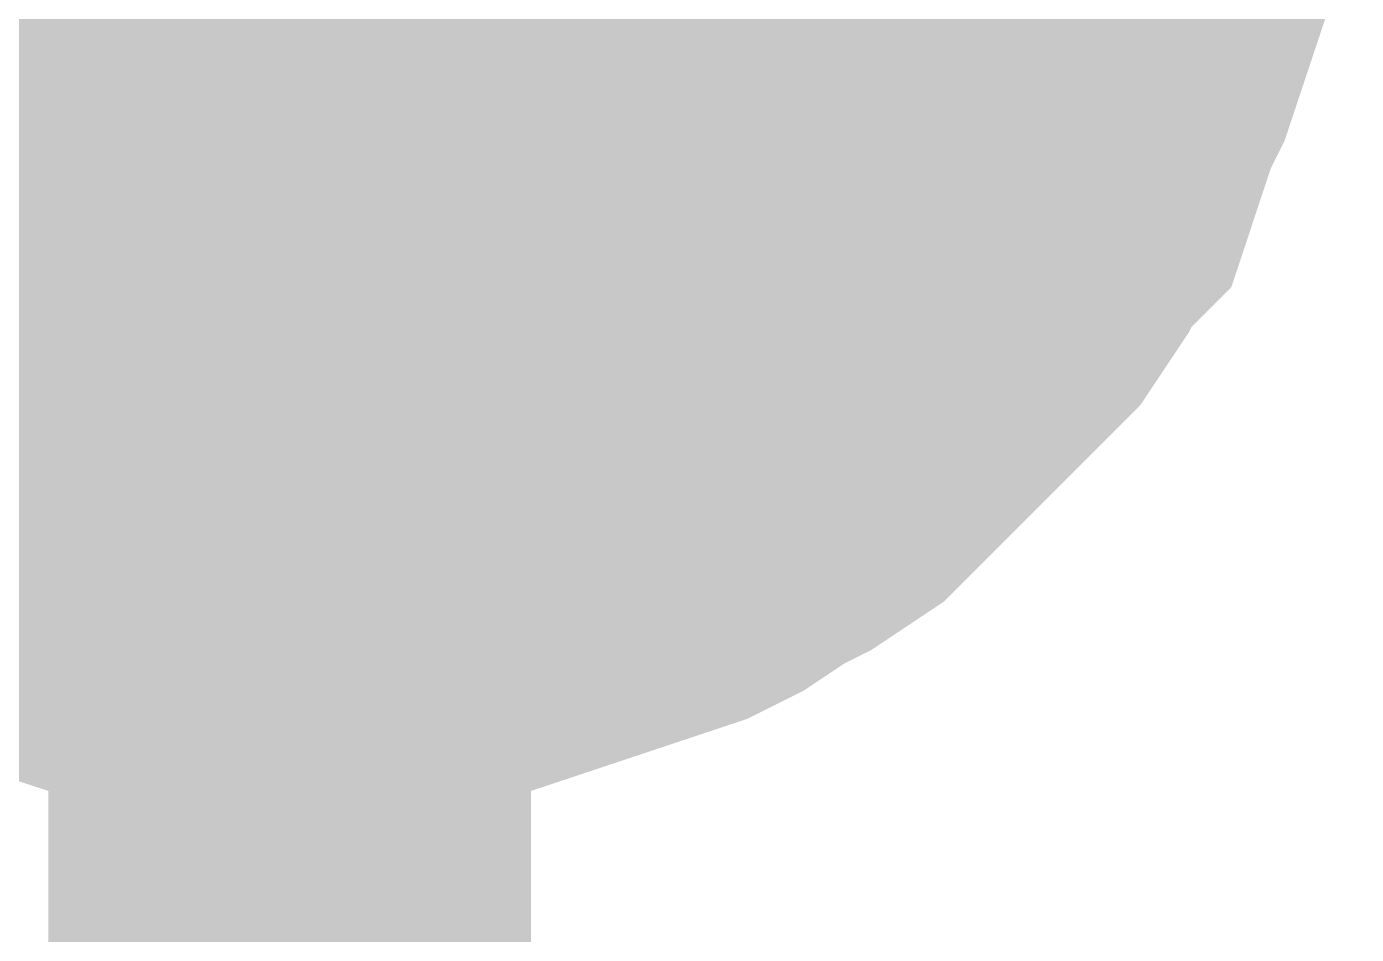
# Model space of a CAD drawing. Header units: inches. Extents: x 0 to 431, y 0 to 297.
# Drawn here: x 87.06 to 87.886, y 95.726 to 96.29 of the extents above; entities that cross this region are included whole.
import ezdxf

# ---------------------------------------------------------------- set-up
doc = ezdxf.new("R2010")
doc.units = ezdxf.units.IN
doc.layers.add('Sheet', color=255, linetype='Continuous')

msp = doc.modelspace()

# ---------------------------------------------------------------- linework, layer by layer
at = {"layer": 'Sheet'}
for points in [[(87.22337, 93.91544, 0.29972, 0.29972, 0), (87.22337, 96.45279, 0.29972, 0.29972, 0), (87.22337, 98.99853, 0.29972, 0.29972, 0)], [(87.73586, 96.45279, 0.29972, 0.29972, 0), (87.73586, 96.42758, 0.29972, 0.29972, 0), (87.73586, 96.40237, 0.29972, 0.29972, 0), (87.72746, 96.37717, 0.29972, 0.29972, 0), (87.72746, 96.35196, 0.29972, 0.29972, 0), (87.71905, 96.32676, 0.29972, 0.29972, 0), (87.71065, 96.30155, 0.29972, 0.29972, 0), (87.70225, 96.27635, 0.29972, 0.29972, 0), (87.69385, 96.25954, 0.29972, 0.29972, 0), (87.68545, 96.23434, 0.29972, 0.29972, 0), (87.67705, 96.20913, 0.29972, 0.29972, 0), (87.66025, 96.19233, 0.29972, 0.29972, 0), (87.65184, 96.17553, 0.29972, 0.29972, 0), (87.63504, 96.15032, 0.29972, 0.29972, 0), (87.61824, 96.13352, 0.29972, 0.29972, 0), (87.60144, 96.11671, 0.29972, 0.29972, 0), (87.58463, 96.09991, 0.29972, 0.29972, 0), (87.56783, 96.08311, 0.29972, 0.29972, 0), (87.55103, 96.0663, 0.29972, 0.29972, 0), (87.53422, 96.0495, 0.29972, 0.29972, 0), (87.50902, 96.03269, 0.29972, 0.29972, 0), (87.49222, 96.02429, 0.29972, 0.29972, 0), (87.46701, 96.00749, 0.29972, 0.29972, 0), (87.45021, 95.99909, 0.29972, 0.29972, 0), (87.42501, 95.99069, 0.29972, 0.29972, 0), (87.3998, 95.98228, 0.29972, 0.29972, 0), (87.3746, 95.97388, 0.29972, 0.29972, 0), (87.34939, 95.96548, 0.29972, 0.29972, 0), (87.32419, 95.95708, 0.29972, 0.29972, 0), (87.29898, 95.95708, 0.29972, 0.29972, 0), (87.27378, 95.94868, 0.29972, 0.29972, 0), (87.24858, 95.94868, 0.29972, 0.29972, 0), (87.22337, 95.94868, 0.29972, 0.29972, 0)], [(87.73586, 96.45279, 0.29972, 0.29972, 0), (87.73586, 96.42758, 0.29972, 0.29972, 0), (87.73586, 96.40237, 0.29972, 0.29972, 0), (87.72746, 96.37717, 0.29972, 0.29972, 0), (87.72746, 96.35196, 0.29972, 0.29972, 0), (87.71905, 96.32676, 0.29972, 0.29972, 0), (87.71065, 96.30155, 0.29972, 0.29972, 0), (87.70225, 96.27635, 0.29972, 0.29972, 0), (87.69385, 96.25954, 0.29972, 0.29972, 0), (87.68545, 96.23434, 0.29972, 0.29972, 0), (87.67705, 96.20913, 0.29972, 0.29972, 0), (87.66025, 96.19233, 0.29972, 0.29972, 0), (87.65184, 96.17553, 0.29972, 0.29972, 0), (87.63504, 96.15032, 0.29972, 0.29972, 0), (87.61824, 96.13352, 0.29972, 0.29972, 0), (87.60144, 96.11671, 0.29972, 0.29972, 0), (87.58463, 96.09991, 0.29972, 0.29972, 0), (87.56783, 96.08311, 0.29972, 0.29972, 0), (87.55103, 96.0663, 0.29972, 0.29972, 0), (87.53422, 96.0495, 0.29972, 0.29972, 0), (87.50902, 96.03269, 0.29972, 0.29972, 0), (87.49222, 96.02429, 0.29972, 0.29972, 0), (87.46701, 96.00749, 0.29972, 0.29972, 0), (87.45021, 95.99909, 0.29972, 0.29972, 0), (87.42501, 95.99069, 0.29972, 0.29972, 0), (87.3998, 95.98228, 0.29972, 0.29972, 0), (87.3746, 95.97388, 0.29972, 0.29972, 0), (87.34939, 95.96548, 0.29972, 0.29972, 0), (87.32419, 95.95708, 0.29972, 0.29972, 0), (87.29898, 95.95708, 0.29972, 0.29972, 0), (87.27378, 95.94868, 0.29972, 0.29972, 0), (87.24858, 95.94868, 0.29972, 0.29972, 0), (87.22337, 95.94868, 0.29972, 0.29972, 0)], [(87.73586, 96.45279, 0.29972, 0.29972, 0), (87.73586, 96.42758, 0.29972, 0.29972, 0), (87.73586, 96.40237, 0.29972, 0.29972, 0), (87.72746, 96.37717, 0.29972, 0.29972, 0), (87.72746, 96.35196, 0.29972, 0.29972, 0), (87.71905, 96.32676, 0.29972, 0.29972, 0), (87.71065, 96.30155, 0.29972, 0.29972, 0), (87.70225, 96.27635, 0.29972, 0.29972, 0), (87.69385, 96.25954, 0.29972, 0.29972, 0), (87.68545, 96.23434, 0.29972, 0.29972, 0), (87.67705, 96.20913, 0.29972, 0.29972, 0), (87.66025, 96.19233, 0.29972, 0.29972, 0), (87.65184, 96.17553, 0.29972, 0.29972, 0), (87.63504, 96.15032, 0.29972, 0.29972, 0), (87.61824, 96.13352, 0.29972, 0.29972, 0), (87.60144, 96.11671, 0.29972, 0.29972, 0), (87.58463, 96.09991, 0.29972, 0.29972, 0), (87.56783, 96.08311, 0.29972, 0.29972, 0), (87.55103, 96.0663, 0.29972, 0.29972, 0), (87.53422, 96.0495, 0.29972, 0.29972, 0), (87.50902, 96.03269, 0.29972, 0.29972, 0), (87.49222, 96.02429, 0.29972, 0.29972, 0), (87.46701, 96.00749, 0.29972, 0.29972, 0), (87.45021, 95.99909, 0.29972, 0.29972, 0), (87.42501, 95.99069, 0.29972, 0.29972, 0), (87.3998, 95.98228, 0.29972, 0.29972, 0), (87.3746, 95.97388, 0.29972, 0.29972, 0), (87.34939, 95.96548, 0.29972, 0.29972, 0), (87.32419, 95.95708, 0.29972, 0.29972, 0), (87.29898, 95.95708, 0.29972, 0.29972, 0), (87.27378, 95.94868, 0.29972, 0.29972, 0), (87.24858, 95.94868, 0.29972, 0.29972, 0), (87.22337, 95.94868, 0.29972, 0.29972, 0)], [(87.73586, 96.45279, 0.29972, 0.29972, 0), (87.73586, 96.42758, 0.29972, 0.29972, 0), (87.73586, 96.40237, 0.29972, 0.29972, 0), (87.72746, 96.37717, 0.29972, 0.29972, 0), (87.72746, 96.35196, 0.29972, 0.29972, 0), (87.71905, 96.32676, 0.29972, 0.29972, 0), (87.71065, 96.30155, 0.29972, 0.29972, 0), (87.70225, 96.27635, 0.29972, 0.29972, 0), (87.69385, 96.25954, 0.29972, 0.29972, 0), (87.68545, 96.23434, 0.29972, 0.29972, 0), (87.67705, 96.20913, 0.29972, 0.29972, 0), (87.66025, 96.19233, 0.29972, 0.29972, 0), (87.65184, 96.17553, 0.29972, 0.29972, 0), (87.63504, 96.15032, 0.29972, 0.29972, 0), (87.61824, 96.13352, 0.29972, 0.29972, 0), (87.60144, 96.11671, 0.29972, 0.29972, 0), (87.58463, 96.09991, 0.29972, 0.29972, 0), (87.56783, 96.08311, 0.29972, 0.29972, 0), (87.55103, 96.0663, 0.29972, 0.29972, 0), (87.53422, 96.0495, 0.29972, 0.29972, 0), (87.50902, 96.03269, 0.29972, 0.29972, 0), (87.49222, 96.02429, 0.29972, 0.29972, 0), (87.46701, 96.00749, 0.29972, 0.29972, 0), (87.45021, 95.99909, 0.29972, 0.29972, 0), (87.42501, 95.99069, 0.29972, 0.29972, 0), (87.3998, 95.98228, 0.29972, 0.29972, 0), (87.3746, 95.97388, 0.29972, 0.29972, 0), (87.34939, 95.96548, 0.29972, 0.29972, 0), (87.32419, 95.95708, 0.29972, 0.29972, 0), (87.29898, 95.95708, 0.29972, 0.29972, 0), (87.27378, 95.94868, 0.29972, 0.29972, 0), (87.24858, 95.94868, 0.29972, 0.29972, 0), (87.22337, 95.94868, 0.29972, 0.29972, 0)], [(87.73586, 96.45279, 0.29972, 0.29972, 0), (87.73586, 96.42758, 0.29972, 0.29972, 0), (87.73586, 96.40237, 0.29972, 0.29972, 0), (87.72746, 96.37717, 0.29972, 0.29972, 0), (87.72746, 96.35196, 0.29972, 0.29972, 0), (87.71905, 96.32676, 0.29972, 0.29972, 0), (87.71065, 96.30155, 0.29972, 0.29972, 0), (87.70225, 96.27635, 0.29972, 0.29972, 0), (87.69385, 96.25954, 0.29972, 0.29972, 0), (87.68545, 96.23434, 0.29972, 0.29972, 0), (87.67705, 96.20913, 0.29972, 0.29972, 0), (87.66025, 96.19233, 0.29972, 0.29972, 0), (87.65184, 96.17553, 0.29972, 0.29972, 0), (87.63504, 96.15032, 0.29972, 0.29972, 0), (87.61824, 96.13352, 0.29972, 0.29972, 0), (87.60144, 96.11671, 0.29972, 0.29972, 0), (87.58463, 96.09991, 0.29972, 0.29972, 0), (87.56783, 96.08311, 0.29972, 0.29972, 0), (87.55103, 96.0663, 0.29972, 0.29972, 0), (87.53422, 96.0495, 0.29972, 0.29972, 0), (87.50902, 96.03269, 0.29972, 0.29972, 0), (87.49222, 96.02429, 0.29972, 0.29972, 0), (87.46701, 96.00749, 0.29972, 0.29972, 0), (87.45021, 95.99909, 0.29972, 0.29972, 0), (87.42501, 95.99069, 0.29972, 0.29972, 0), (87.3998, 95.98228, 0.29972, 0.29972, 0), (87.3746, 95.97388, 0.29972, 0.29972, 0), (87.34939, 95.96548, 0.29972, 0.29972, 0), (87.32419, 95.95708, 0.29972, 0.29972, 0), (87.29898, 95.95708, 0.29972, 0.29972, 0), (87.27378, 95.94868, 0.29972, 0.29972, 0), (87.24858, 95.94868, 0.29972, 0.29972, 0), (87.22337, 95.94868, 0.29972, 0.29972, 0)], [(87.72746, 96.35196, 0.09906, 0.09906, 0), (87.71905, 96.32676, 0.09906, 0.09906, 0), (87.71065, 96.30155, 0.09906, 0.09906, 0), (87.70225, 96.27635, 0.09906, 0.09906, 0), (87.69385, 96.25954, 0.09906, 0.09906, 0), (87.68545, 96.23434, 0.09906, 0.09906, 0), (87.67705, 96.20913, 0.09906, 0.09906, 0), (87.66025, 96.19233, 0.09906, 0.09906, 0), (87.65184, 96.17553, 0.09906, 0.09906, 0), (87.63504, 96.15032, 0.09906, 0.09906, 0), (87.61824, 96.13352, 0.09906, 0.09906, 0), (87.60144, 96.11671, 0.09906, 0.09906, 0), (87.58463, 96.09991, 0.09906, 0.09906, 0), (87.56783, 96.08311, 0.09906, 0.09906, 0), (87.55103, 96.0663, 0.09906, 0.09906, 0), (87.53422, 96.0495, 0.09906, 0.09906, 0), (87.50902, 96.03269, 0.09906, 0.09906, 0), (87.49222, 96.02429, 0.09906, 0.09906, 0), (87.46701, 96.00749, 0.09906, 0.09906, 0), (87.45021, 95.99909, 0.09906, 0.09906, 0), (87.42501, 95.99069, 0.09906, 0.09906, 0), (87.3998, 95.98228, 0.09906, 0.09906, 0), (87.3746, 95.97388, 0.09906, 0.09906, 0), (87.34939, 95.96548, 0.09906, 0.09906, 0), (87.32419, 95.95708, 0.09906, 0.09906, 0), (87.29898, 95.95708, 0.09906, 0.09906, 0), (87.27378, 95.94868, 0.09906, 0.09906, 0), (87.24858, 95.94868, 0.09906, 0.09906, 0), (87.22337, 95.94868, 0.09906, 0.09906, 0)], [(87.72746, 96.35196, 0.09906, 0.09906, 0), (87.71905, 96.32676, 0.09906, 0.09906, 0), (87.71065, 96.30155, 0.09906, 0.09906, 0), (87.70225, 96.27635, 0.09906, 0.09906, 0), (87.69385, 96.25954, 0.09906, 0.09906, 0), (87.68545, 96.23434, 0.09906, 0.09906, 0), (87.67705, 96.20913, 0.09906, 0.09906, 0), (87.66025, 96.19233, 0.09906, 0.09906, 0), (87.65184, 96.17553, 0.09906, 0.09906, 0), (87.63504, 96.15032, 0.09906, 0.09906, 0), (87.61824, 96.13352, 0.09906, 0.09906, 0), (87.60144, 96.11671, 0.09906, 0.09906, 0), (87.58463, 96.09991, 0.09906, 0.09906, 0), (87.56783, 96.08311, 0.09906, 0.09906, 0), (87.55103, 96.0663, 0.09906, 0.09906, 0), (87.53422, 96.0495, 0.09906, 0.09906, 0), (87.50902, 96.03269, 0.09906, 0.09906, 0), (87.49222, 96.02429, 0.09906, 0.09906, 0), (87.46701, 96.00749, 0.09906, 0.09906, 0), (87.45021, 95.99909, 0.09906, 0.09906, 0), (87.42501, 95.99069, 0.09906, 0.09906, 0), (87.3998, 95.98228, 0.09906, 0.09906, 0), (87.3746, 95.97388, 0.09906, 0.09906, 0), (87.34939, 95.96548, 0.09906, 0.09906, 0), (87.32419, 95.95708, 0.09906, 0.09906, 0), (87.29898, 95.95708, 0.09906, 0.09906, 0), (87.27378, 95.94868, 0.09906, 0.09906, 0), (87.24858, 95.94868, 0.09906, 0.09906, 0), (87.22337, 95.94868, 0.09906, 0.09906, 0)], [(87.72746, 96.35196, 0.09906, 0.09906, 0), (87.71905, 96.32676, 0.09906, 0.09906, 0), (87.71065, 96.30155, 0.09906, 0.09906, 0), (87.70225, 96.27635, 0.09906, 0.09906, 0), (87.69385, 96.25954, 0.09906, 0.09906, 0), (87.68545, 96.23434, 0.09906, 0.09906, 0), (87.67705, 96.20913, 0.09906, 0.09906, 0), (87.66025, 96.19233, 0.09906, 0.09906, 0), (87.65184, 96.17553, 0.09906, 0.09906, 0), (87.63504, 96.15032, 0.09906, 0.09906, 0), (87.61824, 96.13352, 0.09906, 0.09906, 0), (87.60144, 96.11671, 0.09906, 0.09906, 0), (87.58463, 96.09991, 0.09906, 0.09906, 0), (87.56783, 96.08311, 0.09906, 0.09906, 0), (87.55103, 96.0663, 0.09906, 0.09906, 0), (87.53422, 96.0495, 0.09906, 0.09906, 0), (87.50902, 96.03269, 0.09906, 0.09906, 0), (87.49222, 96.02429, 0.09906, 0.09906, 0), (87.46701, 96.00749, 0.09906, 0.09906, 0), (87.45021, 95.99909, 0.09906, 0.09906, 0), (87.42501, 95.99069, 0.09906, 0.09906, 0), (87.3998, 95.98228, 0.09906, 0.09906, 0), (87.3746, 95.97388, 0.09906, 0.09906, 0), (87.34939, 95.96548, 0.09906, 0.09906, 0), (87.32419, 95.95708, 0.09906, 0.09906, 0), (87.29898, 95.95708, 0.09906, 0.09906, 0), (87.27378, 95.94868, 0.09906, 0.09906, 0), (87.24858, 95.94868, 0.09906, 0.09906, 0), (87.22337, 95.94868, 0.09906, 0.09906, 0)], [(87.72746, 96.35196, 0.09906, 0.09906, 0), (87.71905, 96.32676, 0.09906, 0.09906, 0), (87.71065, 96.30155, 0.09906, 0.09906, 0), (87.70225, 96.27635, 0.09906, 0.09906, 0), (87.69385, 96.25954, 0.09906, 0.09906, 0), (87.68545, 96.23434, 0.09906, 0.09906, 0), (87.67705, 96.20913, 0.09906, 0.09906, 0), (87.66025, 96.19233, 0.09906, 0.09906, 0), (87.65184, 96.17553, 0.09906, 0.09906, 0), (87.63504, 96.15032, 0.09906, 0.09906, 0), (87.61824, 96.13352, 0.09906, 0.09906, 0), (87.60144, 96.11671, 0.09906, 0.09906, 0), (87.58463, 96.09991, 0.09906, 0.09906, 0), (87.56783, 96.08311, 0.09906, 0.09906, 0), (87.55103, 96.0663, 0.09906, 0.09906, 0), (87.53422, 96.0495, 0.09906, 0.09906, 0), (87.50902, 96.03269, 0.09906, 0.09906, 0), (87.49222, 96.02429, 0.09906, 0.09906, 0), (87.46701, 96.00749, 0.09906, 0.09906, 0), (87.45021, 95.99909, 0.09906, 0.09906, 0), (87.42501, 95.99069, 0.09906, 0.09906, 0), (87.3998, 95.98228, 0.09906, 0.09906, 0), (87.3746, 95.97388, 0.09906, 0.09906, 0), (87.34939, 95.96548, 0.09906, 0.09906, 0), (87.32419, 95.95708, 0.09906, 0.09906, 0), (87.29898, 95.95708, 0.09906, 0.09906, 0), (87.27378, 95.94868, 0.09906, 0.09906, 0), (87.24858, 95.94868, 0.09906, 0.09906, 0), (87.22337, 95.94868, 0.09906, 0.09906, 0)], [(87.72746, 96.35196, 0.09906, 0.09906, 0), (87.71905, 96.32676, 0.09906, 0.09906, 0), (87.71065, 96.30155, 0.09906, 0.09906, 0), (87.70225, 96.27635, 0.09906, 0.09906, 0), (87.69385, 96.25954, 0.09906, 0.09906, 0), (87.68545, 96.23434, 0.09906, 0.09906, 0), (87.67705, 96.20913, 0.09906, 0.09906, 0), (87.66025, 96.19233, 0.09906, 0.09906, 0), (87.65184, 96.17553, 0.09906, 0.09906, 0), (87.63504, 96.15032, 0.09906, 0.09906, 0), (87.61824, 96.13352, 0.09906, 0.09906, 0), (87.60144, 96.11671, 0.09906, 0.09906, 0), (87.58463, 96.09991, 0.09906, 0.09906, 0), (87.56783, 96.08311, 0.09906, 0.09906, 0), (87.55103, 96.0663, 0.09906, 0.09906, 0), (87.53422, 96.0495, 0.09906, 0.09906, 0), (87.50902, 96.03269, 0.09906, 0.09906, 0), (87.49222, 96.02429, 0.09906, 0.09906, 0), (87.46701, 96.00749, 0.09906, 0.09906, 0), (87.45021, 95.99909, 0.09906, 0.09906, 0), (87.42501, 95.99069, 0.09906, 0.09906, 0), (87.3998, 95.98228, 0.09906, 0.09906, 0), (87.3746, 95.97388, 0.09906, 0.09906, 0), (87.34939, 95.96548, 0.09906, 0.09906, 0), (87.32419, 95.95708, 0.09906, 0.09906, 0), (87.29898, 95.95708, 0.09906, 0.09906, 0), (87.27378, 95.94868, 0.09906, 0.09906, 0), (87.24858, 95.94868, 0.09906, 0.09906, 0), (87.22337, 95.94868, 0.09906, 0.09906, 0)], [(87.22337, 95.94868, 0.29972, 0.29972, 0), (87.19817, 95.94868, 0.29972, 0.29972, 0), (87.17296, 95.94868, 0.29972, 0.29972, 0), (87.14776, 95.95708, 0.29972, 0.29972, 0), (87.12256, 95.95708, 0.29972, 0.29972, 0), (87.09735, 95.96548, 0.29972, 0.29972, 0), (87.07215, 95.97388, 0.29972, 0.29972, 0), (87.04694, 95.98228, 0.29972, 0.29972, 0), (87.03014, 95.99069, 0.29972, 0.29972, 0), (87.00494, 95.99909, 0.29972, 0.29972, 0), (86.97973, 96.00749, 0.29972, 0.29972, 0), (86.96293, 96.02429, 0.29972, 0.29972, 0), (86.94613, 96.03269, 0.29972, 0.29972, 0), (86.92092, 96.0495, 0.29972, 0.29972, 0), (86.90412, 96.0663, 0.29972, 0.29972, 0)], [(87.22337, 95.94868, 0.29972, 0.29972, 0), (87.19817, 95.94868, 0.29972, 0.29972, 0), (87.17296, 95.94868, 0.29972, 0.29972, 0), (87.14776, 95.95708, 0.29972, 0.29972, 0), (87.12256, 95.95708, 0.29972, 0.29972, 0), (87.09735, 95.96548, 0.29972, 0.29972, 0), (87.07215, 95.97388, 0.29972, 0.29972, 0), (87.04694, 95.98228, 0.29972, 0.29972, 0), (87.03014, 95.99069, 0.29972, 0.29972, 0), (87.00494, 95.99909, 0.29972, 0.29972, 0), (86.97973, 96.00749, 0.29972, 0.29972, 0), (86.96293, 96.02429, 0.29972, 0.29972, 0), (86.94613, 96.03269, 0.29972, 0.29972, 0), (86.92092, 96.0495, 0.29972, 0.29972, 0), (86.90412, 96.0663, 0.29972, 0.29972, 0)], [(87.22337, 95.94868, 0.29972, 0.29972, 0), (87.19817, 95.94868, 0.29972, 0.29972, 0), (87.17296, 95.94868, 0.29972, 0.29972, 0), (87.14776, 95.95708, 0.29972, 0.29972, 0), (87.12256, 95.95708, 0.29972, 0.29972, 0), (87.09735, 95.96548, 0.29972, 0.29972, 0), (87.07215, 95.97388, 0.29972, 0.29972, 0), (87.04694, 95.98228, 0.29972, 0.29972, 0), (87.03014, 95.99069, 0.29972, 0.29972, 0), (87.00494, 95.99909, 0.29972, 0.29972, 0), (86.97973, 96.00749, 0.29972, 0.29972, 0), (86.96293, 96.02429, 0.29972, 0.29972, 0), (86.94613, 96.03269, 0.29972, 0.29972, 0), (86.92092, 96.0495, 0.29972, 0.29972, 0), (86.90412, 96.0663, 0.29972, 0.29972, 0)], [(87.22337, 95.94868, 0.29972, 0.29972, 0), (87.19817, 95.94868, 0.29972, 0.29972, 0), (87.17296, 95.94868, 0.29972, 0.29972, 0), (87.14776, 95.95708, 0.29972, 0.29972, 0), (87.12256, 95.95708, 0.29972, 0.29972, 0), (87.09735, 95.96548, 0.29972, 0.29972, 0), (87.07215, 95.97388, 0.29972, 0.29972, 0), (87.04694, 95.98228, 0.29972, 0.29972, 0), (87.03014, 95.99069, 0.29972, 0.29972, 0), (87.00494, 95.99909, 0.29972, 0.29972, 0), (86.97973, 96.00749, 0.29972, 0.29972, 0), (86.96293, 96.02429, 0.29972, 0.29972, 0), (86.94613, 96.03269, 0.29972, 0.29972, 0), (86.92092, 96.0495, 0.29972, 0.29972, 0), (86.90412, 96.0663, 0.29972, 0.29972, 0)], [(87.22337, 95.94868, 0.29972, 0.29972, 0), (87.19817, 95.94868, 0.29972, 0.29972, 0), (87.17296, 95.94868, 0.29972, 0.29972, 0), (87.14776, 95.95708, 0.29972, 0.29972, 0), (87.12256, 95.95708, 0.29972, 0.29972, 0), (87.09735, 95.96548, 0.29972, 0.29972, 0), (87.07215, 95.97388, 0.29972, 0.29972, 0), (87.04694, 95.98228, 0.29972, 0.29972, 0), (87.03014, 95.99069, 0.29972, 0.29972, 0), (87.00494, 95.99909, 0.29972, 0.29972, 0), (86.97973, 96.00749, 0.29972, 0.29972, 0), (86.96293, 96.02429, 0.29972, 0.29972, 0), (86.94613, 96.03269, 0.29972, 0.29972, 0), (86.92092, 96.0495, 0.29972, 0.29972, 0), (86.90412, 96.0663, 0.29972, 0.29972, 0)], [(87.22337, 95.94868, 0.09906, 0.09906, 0), (87.19817, 95.94868, 0.09906, 0.09906, 0), (87.17296, 95.94868, 0.09906, 0.09906, 0), (87.14776, 95.95708, 0.09906, 0.09906, 0), (87.12256, 95.95708, 0.09906, 0.09906, 0), (87.09735, 95.96548, 0.09906, 0.09906, 0), (87.07215, 95.97388, 0.09906, 0.09906, 0), (87.04694, 95.98228, 0.09906, 0.09906, 0), (87.03014, 95.99069, 0.09906, 0.09906, 0), (87.00494, 95.99909, 0.09906, 0.09906, 0)], [(87.22337, 95.94868, 0.09906, 0.09906, 0), (87.19817, 95.94868, 0.09906, 0.09906, 0), (87.17296, 95.94868, 0.09906, 0.09906, 0), (87.14776, 95.95708, 0.09906, 0.09906, 0), (87.12256, 95.95708, 0.09906, 0.09906, 0), (87.09735, 95.96548, 0.09906, 0.09906, 0), (87.07215, 95.97388, 0.09906, 0.09906, 0), (87.04694, 95.98228, 0.09906, 0.09906, 0), (87.03014, 95.99069, 0.09906, 0.09906, 0), (87.00494, 95.99909, 0.09906, 0.09906, 0)], [(87.22337, 95.94868, 0.09906, 0.09906, 0), (87.19817, 95.94868, 0.09906, 0.09906, 0), (87.17296, 95.94868, 0.09906, 0.09906, 0), (87.14776, 95.95708, 0.09906, 0.09906, 0), (87.12256, 95.95708, 0.09906, 0.09906, 0), (87.09735, 95.96548, 0.09906, 0.09906, 0), (87.07215, 95.97388, 0.09906, 0.09906, 0), (87.04694, 95.98228, 0.09906, 0.09906, 0), (87.03014, 95.99069, 0.09906, 0.09906, 0), (87.00494, 95.99909, 0.09906, 0.09906, 0)], [(87.22337, 95.94868, 0.09906, 0.09906, 0), (87.19817, 95.94868, 0.09906, 0.09906, 0), (87.17296, 95.94868, 0.09906, 0.09906, 0), (87.14776, 95.95708, 0.09906, 0.09906, 0), (87.12256, 95.95708, 0.09906, 0.09906, 0), (87.09735, 95.96548, 0.09906, 0.09906, 0), (87.07215, 95.97388, 0.09906, 0.09906, 0), (87.04694, 95.98228, 0.09906, 0.09906, 0), (87.03014, 95.99069, 0.09906, 0.09906, 0), (87.00494, 95.99909, 0.09906, 0.09906, 0)], [(87.22337, 95.94868, 0.09906, 0.09906, 0), (87.19817, 95.94868, 0.09906, 0.09906, 0), (87.17296, 95.94868, 0.09906, 0.09906, 0), (87.14776, 95.95708, 0.09906, 0.09906, 0), (87.12256, 95.95708, 0.09906, 0.09906, 0), (87.09735, 95.96548, 0.09906, 0.09906, 0), (87.07215, 95.97388, 0.09906, 0.09906, 0), (87.04694, 95.98228, 0.09906, 0.09906, 0), (87.03014, 95.99069, 0.09906, 0.09906, 0), (87.00494, 95.99909, 0.09906, 0.09906, 0)]]:
    msp.add_lwpolyline(points, format="xyseb", dxfattribs=at)
msp.add_lwpolyline([(86.96606, 96.46005, 0.508, 0.508, 1), (87.47406, 96.46005, 0.508, 0.508, 1)], format="xyseb", close=True, dxfattribs=at)

doc.saveas('drawing.dxf')
